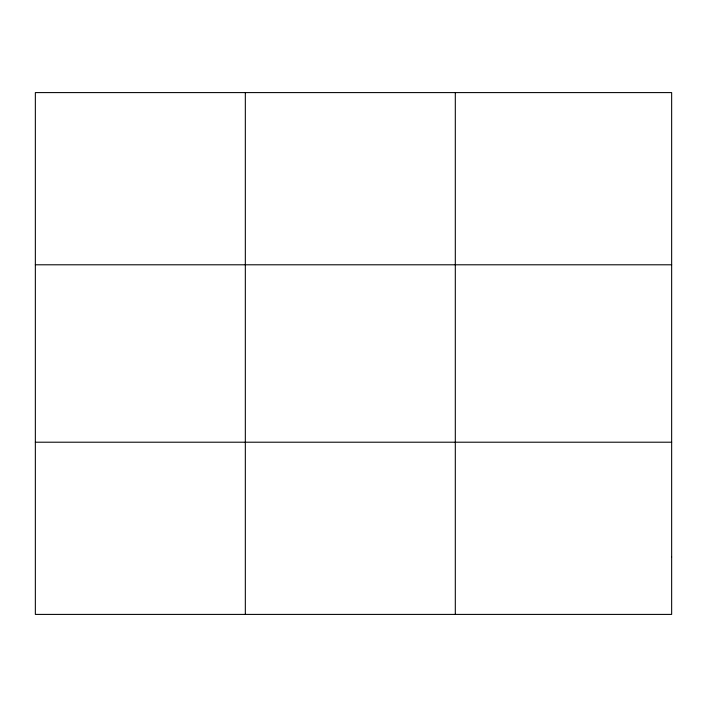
<?xml version="1.0" encoding="UTF-8"?>
<svg xmlns="http://www.w3.org/2000/svg" width="707" height="707" viewBox="0 0 707 707"><rect width="100%" height="100%" fill="white"/><g stroke="black" fill="none" stroke-linecap="round" stroke-linejoin="round"><path stroke-width="1.06" d="M245.329 614.41L245.329 92.59M455.308 614.41L455.308 92.59M35.35 264.789L671.65 264.789M35.35 442.211L671.65 442.211M671.65 557.01L671.65 614.41L35.35 614.41L35.35 92.59L671.65 92.59L671.65 557.01"/></g></svg>
